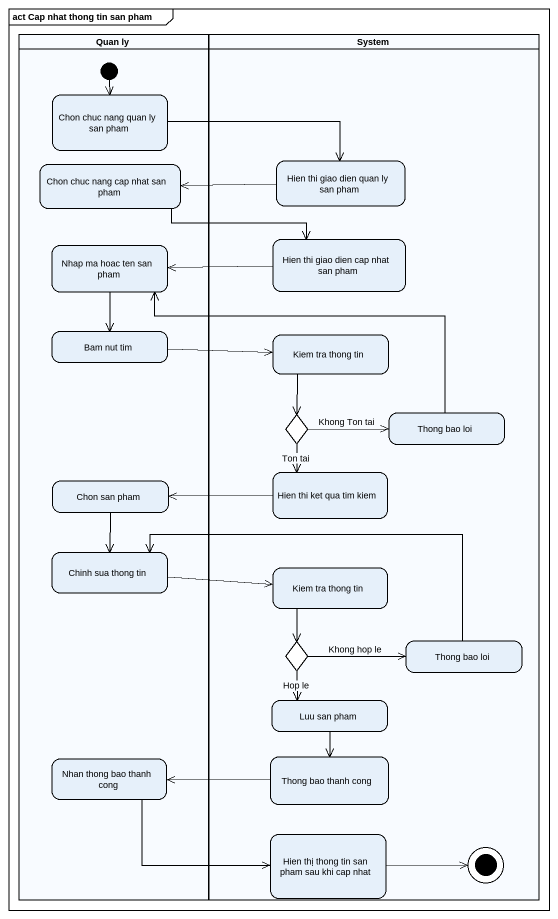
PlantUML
@startuml
mainframe act Cap nhat thong tin san pham
hide empty description
state "Quan ly" as Quan_ly <<partition>> {
  state "Chon chuc nang quan ly san pham" as Chon_chuc_nang_quan_ly_san
  state "Chon chuc nang cap nhat san pham" as Chon_chuc_nang_cap_nhat_san
  state "Nhap ma hoac ten san pham" as Nhap_ma_hoac_ten_san_pham
  state "Bam nut tim" as Bam_nut_tim
  state "Chon san pham" as Chon_san_pham
  state "Chinh sua thong tin" as Chinh_sua_thong_tin
  state "Nhan thong bao thanh cong" as Nhan_thong_bao_thanh_cong
  [*] --> Chon_chuc_nang_quan_ly_san
}
state System <<partition>> {
  state "Hien thi giao dien quan ly san pham" as Hien_thi_giao_dien_quan_ly
  state "Hien thi giao dien cap nhat san pham" as Hien_thi_giao_dien_cap_nhat
  state "Kiem tra thong tin" as Kiem_tra_thong_tin
  state choice1 <<choice>>
  state "Thong bao loi" as Thong_bao_loi
  state "Hien thi ket qua tim kiem" as Hien_thi_ket_qua_tim_kiem
  state "Kiem tra thong tin" as Kiem_tra_thong_tin_2
  state choice2 <<choice>>
  state "Thong bao loi" as Thong_bao_loi_2
  state "Luu san pham" as Luu_san_pham
  state "Thong bao thanh cong" as Thong_bao_thanh_cong
  state "Hien thị thong tin san pham sau khi cap nhat" as Hien_thị_thong_tin_san_pham
  Hien_thị_thong_tin_san_pham -right-> [*]
}
Chon_chuc_nang_quan_ly_san -right-> Hien_thi_giao_dien_quan_ly
Chon_chuc_nang_cap_nhat_san -right-> Hien_thi_giao_dien_cap_nhat
Hien_thi_giao_dien_quan_ly -left-> Chon_chuc_nang_cap_nhat_san
Nhap_ma_hoac_ten_san_pham --> Bam_nut_tim
Hien_thi_giao_dien_cap_nhat -left-> Nhap_ma_hoac_ten_san_pham
Bam_nut_tim -right-> Kiem_tra_thong_tin
Kiem_tra_thong_tin --> choice1
choice1 -right-> Thong_bao_loi : Khong Ton tai
choice1 --> Hien_thi_ket_qua_tim_kiem : Ton tai
Thong_bao_loi -left-> Nhap_ma_hoac_ten_san_pham
Chon_san_pham --> Chinh_sua_thong_tin
Hien_thi_ket_qua_tim_kiem -left-> Chon_san_pham
Chinh_sua_thong_tin -right-> Kiem_tra_thong_tin_2
Kiem_tra_thong_tin_2 --> choice2
choice2 -right-> Thong_bao_loi_2 : Khong hop le
choice2 --> Luu_san_pham : Hop le
Thong_bao_loi_2 -left-> Chinh_sua_thong_tin
Luu_san_pham --> Thong_bao_thanh_cong
Nhan_thong_bao_thanh_cong -right-> Hien_thị_thong_tin_san_pham
Thong_bao_thanh_cong -left-> Nhan_thong_bao_thanh_cong
@enduml
